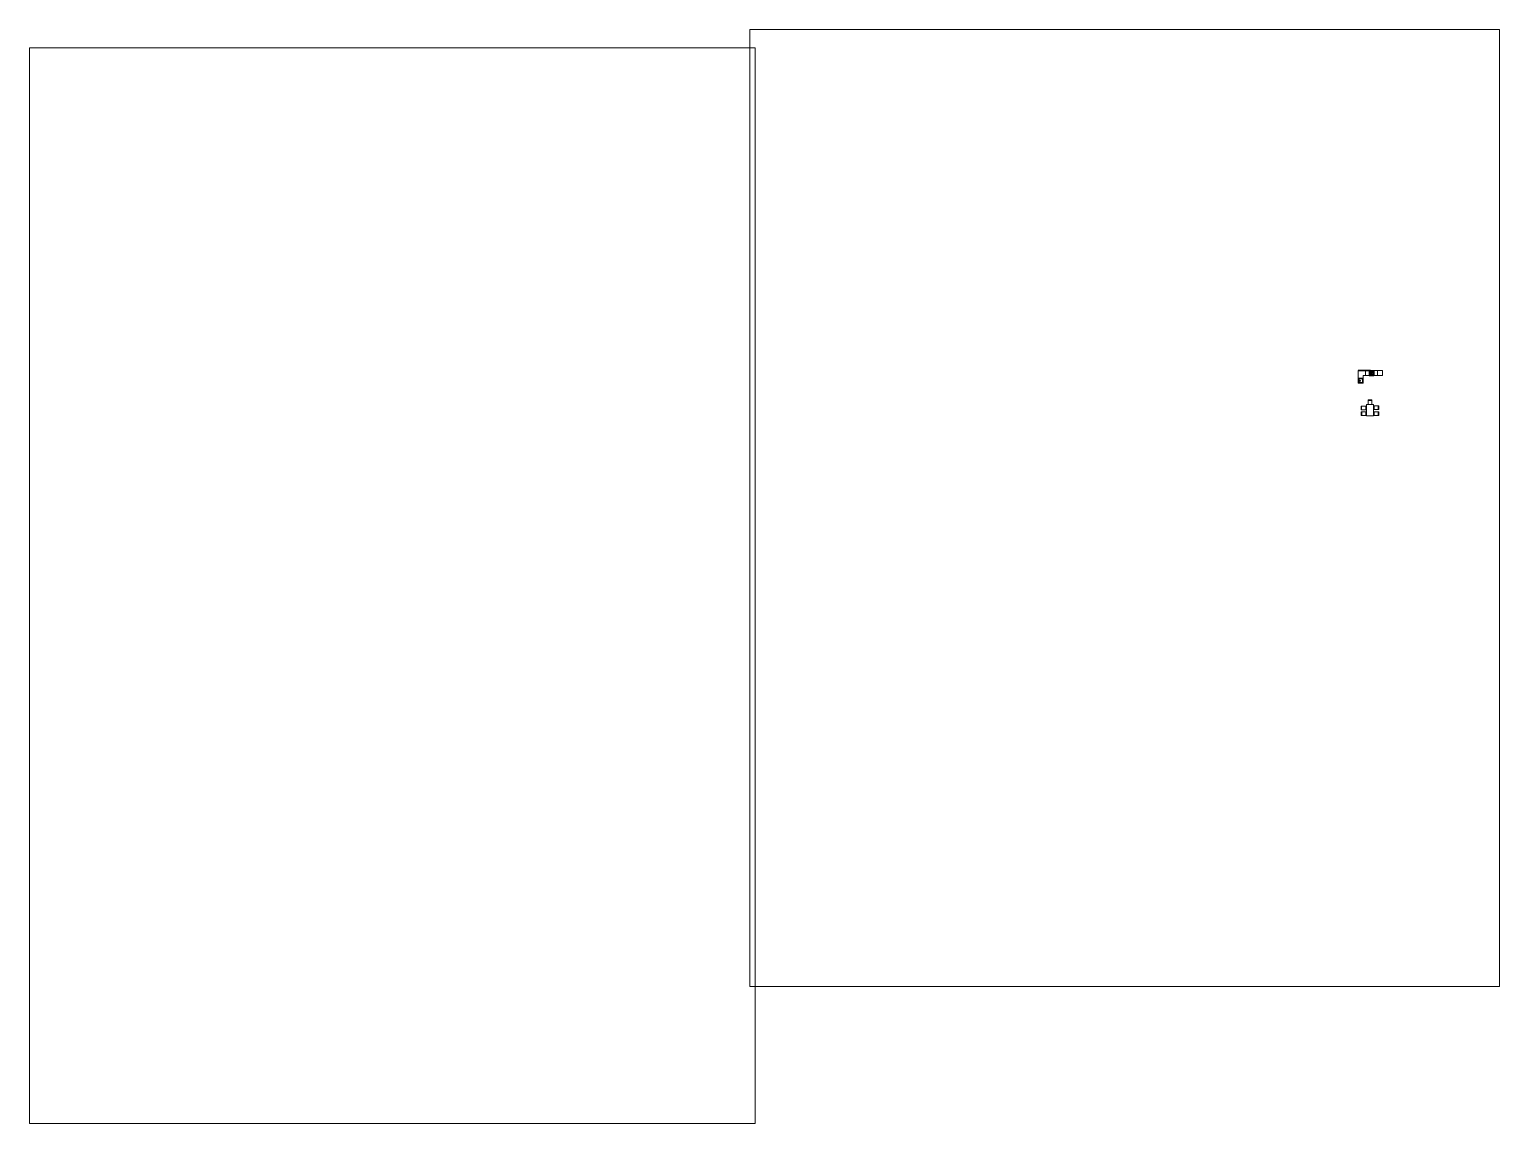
# Paper-space layout 'Layout1' of a CAD drawing. Header units: millimetres. Extents: x 1 to 344, y 0 to 255.
# The model-space entities are those that its viewports show. They can reach past a viewport. Long polylines and large blocks are cut down to what shows.
import ezdxf

# ---------------------------------------------------------------- set-up
doc = ezdxf.new("R2010")
doc.units = ezdxf.units.MM
doc.linetypes.add('HIDDEN', pattern=[0.375, 0.25, -0.125])
for name, color, linetype, lineweight in [('A-FLOR-OVHD', 3, 'HIDDEN', 18), ('A-FURN', 8, 'Continuous', 18), ('A-WALL-FULL-EXTR', 7, 'Continuous', 35)]:
    doc.layers.add(name, color=color, linetype=linetype, lineweight=lineweight)

# ---------------------------------------------------------------- blocks, each defined once
blk = doc.blocks.new('A$C15290D47')
for p, q in [((-29, 68), (-29, 58)), ((-26, 61), (-29, 61)), ((8, 64), (20, 64)), ((57, 58), (57, 61))]:
    blk.add_line(p, q)
for points in [[(-29, 74), (57, 74), (57, 68), (-29, 68)], [(8, 68), (2, 68), (2, 61), (8, 61)], [(20, 68), (26, 68), (26, 61), (20, 61)], [(57, 68), (51, 68), (51, 61), (57, 61)]]:
    blk.add_lwpolyline(points, close=True)
blk.add_lwpolyline([(-29, 68), (-23, 68), (-23, 61), (-26, 61, 0.414214), (-29, 58), (-29, -32, 0.414214), (-26, -35), (54, -35, 0.414214), (57, -32), (57, 58, 0.414214), (54, 61), (-23, 61)], format="xyb")

msp = doc.modelspace()

# ---------------------------------------------------------------- linework, layer by layer
at = {"layer": 'A-FLOR-OVHD'}
msp.add_line((-22853, -313966.9), (-22772.8, -313966.9), dxfattribs=at)
at = {"layer": 'A-FURN'}
for p, q in [((-22939.4, -313966.9), (-22998.4, -313966.9)), ((-22998.4, -313966.9), (-22998.4, -314019.9)), ((-22939.4, -313966.9), (-22711.4, -313966.9)), ((-22911.4, -313966.9), (-22911.4, -314025.9)), ((-22871.4, -313966.9), (-22871.4, -314025.9)), ((-22870.5, -314021.2), (-22870.5, -313971.2)), ((-22841.5, -313971.2), (-22870.5, -313971.2)), ((-22842.7, -313972.2), (-22869.2, -313972.2)), ((-22869.2, -314020.2), (-22869.2, -313972.2)), ((-22856, -313983.7), (-22869.2, -313983.7)), ((-22856, -313996.2), (-22869.2, -313996.2)), ((-22856, -314008.7), (-22869.2, -314008.7)), ((-22856, -313996.2), (-22856, -313972.2)), ((-22856, -313983.7), (-22842.7, -313983.7)), ((-22856, -313996.2), (-22842.7, -313996.2)), ((-22856, -313996.2), (-22856, -314020.2)), ((-22856, -314008.7), (-22842.7, -314008.7)), ((-22842.7, -313972.2), (-22842.7, -314020.2)), ((-22841.5, -313971.2), (-22841.5, -314021.2)), ((-22841.5, -313971.2), (-22812.5, -313971.2)), ((-22840.2, -313972.2), (-22813.8, -313972.2)), ((-22840.2, -313972.2), (-22840.2, -314020.2)), ((-22840.2, -313983.7), (-22813.8, -313983.7)), ((-22840.2, -313996.2), (-22813.8, -313996.2)), ((-22840.2, -314008.7), (-22813.8, -314008.7)), ((-22827, -313972.2), (-22827, -314020.2)), ((-22813.8, -313972.2), (-22813.8, -314020.2)), ((-22812.5, -313971.2), (-22812.5, -314021.2)), ((-22811.4, -313966.9), (-22811.4, -314025.9)), ((-22771.4, -313966.9), (-22771.4, -314025.9)), ((-22711.4, -314025.9), (-22711.4, -313966.9)), ((-22998.4, -314019.9), (-22998.4, -314056.9)), ((-22998.4, -314056.9), (-22939.4, -314056.9)), ((-22998.4, -314056.9), (-22998.4, -314116.9)), ((-22998.4, -314116.9), (-22939.4, -314116.9)), ((-22988.4, -314068), (-22988.4, -314109)), ((-22951.4, -314066), (-22986.4, -314066)), ((-22986.4, -314111), (-22951.4, -314111)), ((-22949.4, -314109), (-22949.4, -314068)), ((-22939.4, -314025.9), (-22911.4, -314025.9)), ((-22939.4, -314025.9), (-22939.4, -314062.9)), ((-22939.4, -314062.9), (-22939.4, -314116.9)), ((-22911.4, -314025.9), (-22871.4, -314025.9)), ((-22871.4, -314025.9), (-22811.4, -314025.9)), ((-22812.5, -314021.2), (-22870.5, -314021.2)), ((-22842.7, -314020.2), (-22869.2, -314020.2)), ((-22867.9, -314025.9), (-22867.9, -314030.1)), ((-22867.9, -314030.1), (-22815, -314030.1)), ((-22813.8, -314020.2), (-22840.2, -314020.2)), ((-22815, -314030.1), (-22815, -314025.9)), ((-22811.4, -314025.9), (-22771.4, -314025.9)), ((-22771.4, -314025.9), (-22711.4, -314025.9))]:
    msp.add_line(p, q, dxfattribs=at)
at = {"layer": 'A-FURN', "color": 3}
for p, q in [((-22901.8, -314506.2), (-22901.8, -314371.2)), ((-22901.8, -314371.2), (-22816.8, -314371.2)), ((-22816.8, -314506.2), (-22901.8, -314506.2)), ((-22816.8, -314371.2), (-22816.8, -314506.2))]:
    msp.add_line(p, q, dxfattribs=at)
at = {"layer": 'A-FURN'}
for centre, radius in [((-22856, -314008.7), 4.68), ((-22856, -313983.7), 2.43), ((-22827, -313983.7), 2.43), ((-22827, -314008.7), 1.8), ((-22994.9, -314088.5), 1.83), ((-22976.1, -314088.5), 4.65)]:
    msp.add_circle(centre, radius, dxfattribs=at)
for centre, start, end in [((-22986.4, -314068), 90, 180), ((-22986.4, -314109), 180, 270), ((-22951.4, -314068), 0, 90), ((-22951.4, -314109), 270, 0)]:
    msp.add_arc(centre, 2, start, end, dxfattribs=at)
at = {"layer": 'A-WALL-FULL-EXTR'}
msp.add_line((-22998.4, -313966.9), (-22853, -313966.9), dxfattribs=at)

# ---------------------------------------------------------------- block references
at = {"layer": 'A-FURN', "color": 3, "xscale": 0.5076891367714325, "yscale": 0.5076891367714325, "zscale": 0.5076891367714325}
msp.add_blockref('A$C15290D47', (-22866.4, -314353.4), dxfattribs=at)
for p, rotation in [((-22928, -314418.8), 90), ((-22926.2, -314487.3), 90), ((-22793.1, -314401.2), 270), ((-22792.4, -314473.1), 270)]:
    msp.add_blockref('A$C15290D47', p, dxfattribs=dict(at, rotation=rotation))

psp = doc.layouts.get("Layout1")

# ---------------------------------------------------------------- viewports
at = {"layer": '0'}
psp.add_viewport(center=(256.18, 143.38), size=(174.7, 223.098), view_center_point=(-25766.67, -315595.92), view_height=11348.223, status=3, dxfattribs=at)
psp.add_viewport(center=(85.49, 125.22), size=(169.16, 250.784), view_center_point=(-33971.89, -316302.79), view_height=12539.211, dxfattribs=at)

doc.saveas('drawing.dxf')
